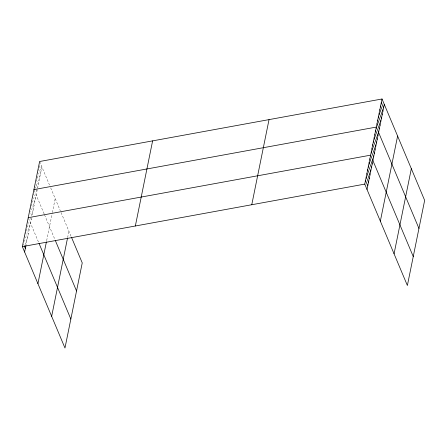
<?xml version="1.0" encoding="UTF-8"?>
<svg xmlns="http://www.w3.org/2000/svg" width="447" height="447" viewBox="0 0 447 447"><rect width="100%" height="100%" fill="white"/><g stroke="black" fill="none" stroke-linecap="round" stroke-linejoin="round"><path stroke-width="0.34" stroke-dasharray="2.23 1.68" d="M31.553 217.795L26.077 244.772L24.071 239.989M37.252 189.707L31.905 216.041L29.647 210.666M41.878 166.882L37.604 187.952L35.347 182.572M46.65 240.704L52.109 213.783M52.349 212.616L55.199 198.569M67.614 237.653L68.922 231.211M39.621 161.507L49.488 184.991M50.679 187.818L60.345 210.811M61.077 212.56L71.296 236.871M39.157 165.613L41.169 170.396M38.448 169.128L40.453 173.905M37.481 172.039L39.744 177.42M37.023 176.152L39.029 180.929M36.308 179.66L38.319 184.438M34.631 186.086L35.637 188.478M35.889 189.075L36.894 191.461M34.173 190.193L44.27 214.214M44.504 214.778L54.892 239.486M33.458 193.707L35.469 198.485M32.497 196.619L34.754 201.999M31.782 200.127L34.045 205.508M31.324 204.24L33.329 209.017M30.608 207.749L32.62 212.532M30.692 218.359L31.195 219.555M28.474 218.281L38.571 242.302M27.485 221.304L29.748 226.679M26.753 224.919L29.016 230.3M26.272 229.138L28.278 233.915M25.283 232.155L27.546 237.536M24.551 235.776L26.814 241.151M23.585 244.207L24.088 245.397"/><path stroke-width="0.67" d="M71.537 237.435L82.242 262.897L64.971 348.017L22.35 246.627L39.621 161.507L382.029 98.983L424.65 200.373L407.379 285.493L364.758 184.103L382.029 98.983M24.613 252.007L25.954 245.375M37.928 283.689L46.415 241.872M51.651 316.336L67.497 238.234M135.346 225.992L152.617 140.872M251.767 204.737L269.033 119.617M367.021 189.478L384.291 104.358M380.341 221.164L397.606 136.044M394.064 253.807L411.329 168.687M33.922 189.595L376.329 127.071L418.951 228.462M28.222 217.689L370.63 155.159L413.251 256.55M22.35 246.627L364.758 184.103M381.319 102.492L383.576 107.872M380.604 106.006L382.867 111.381M379.894 109.515L382.151 114.89M379.179 113.024L381.442 118.405M378.469 116.538L380.727 121.914M377.754 120.047L380.017 125.428M377.044 123.562L379.302 128.937M375.62 130.58L377.877 135.961M374.904 134.094L377.167 139.47M374.195 137.603L376.452 142.984M373.48 141.118L375.743 146.493M372.77 144.627L375.027 150.008M372.055 148.141L374.318 153.517M371.345 151.65L373.603 157.026M369.898 158.78L372.161 164.155M369.166 162.395L371.423 167.776M368.429 166.016L370.692 171.391M367.697 169.631L369.954 175.012M366.965 173.252L369.222 178.627M366.227 176.867L368.49 182.242M365.495 180.482L367.752 185.863M55.383 240.648L76.543 290.986M39.045 243.431L70.844 319.08M24.339 245.995L25.345 248.387"/></g></svg>
